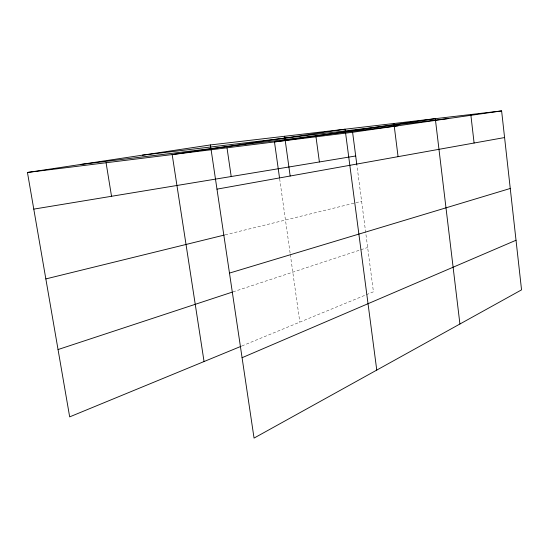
<?xml version="1.0" encoding="UTF-8"?>
<svg xmlns="http://www.w3.org/2000/svg" width="549" height="549" viewBox="0 0 549 549"><rect width="100%" height="100%" fill="white"/><g stroke="black" fill="none" stroke-linecap="round" stroke-linejoin="round"><path stroke-width="0.41" stroke-dasharray="2.75 2.06" d="M241.889 345.966L365.586 295.033M366.375 294.71L373.437 291.8L356.905 165.208M232.996 291.883L367.652 247.503M225.124 234.862L361.619 201.318M279.667 178.844L290.195 253.672M290.311 254.51L299.823 322.112"/><path stroke-width="0.82" d="M242.082 357.708L516.026 240.249M241.1 346.289L69.675 416.869L27.45 172.468L210.397 144.943L501.614 110.912L521.55 289.858L254.05 438.088L210.397 144.943M58.043 349.548L232.193 292.143M229.482 273.086L510.254 188.472M45.841 278.919L224.294 235.068M216.979 189.144L504.579 137.552M33.784 209.121L355.697 155.971M27.45 172.468L352.602 132.275L501.614 110.912M80.6 164.474L398.073 125.755M142.335 155.182L448.595 118.515M106.081 162.751L111.529 196.281M204.05 361.544L172.18 154.578L345.081 129.207L376.765 370.088M226.998 147.798L231.211 176.524M279.544 178.006L274.473 141.93L435.295 118.666L459.918 324.006M284.629 136.269L290.167 176.016M315.984 136.797L319.394 161.962M352.602 132.275L356.795 164.371M393.914 123.498L398.066 156.657M470.809 114.515L474.096 143.021"/></g></svg>
